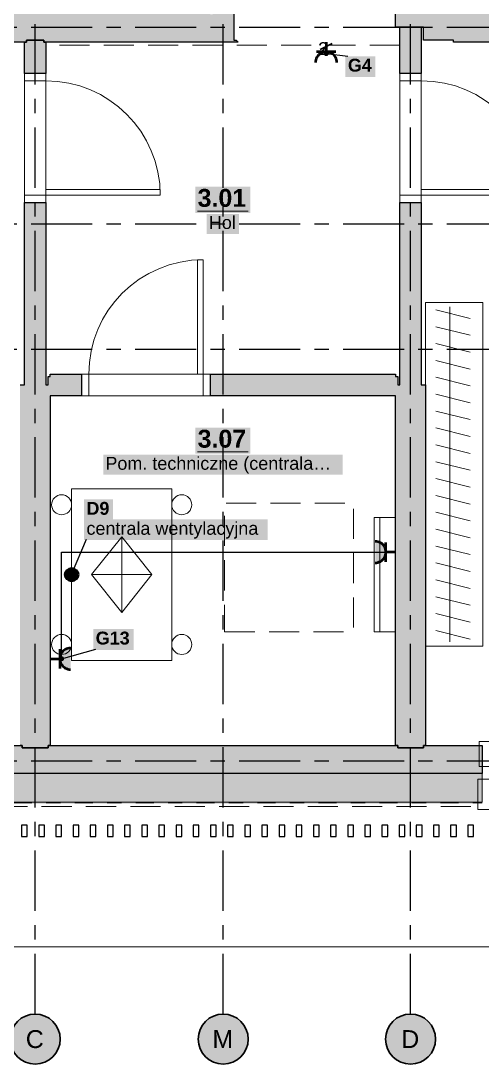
# Model space of a CAD drawing. Header units: metres. Extents: x -3.2 to 13.5, y -2.1 to 9.6.
# Drawn here: x 5.78 to 9, y -2.12 to 5.17 of the extents above; entities that cross this region are included whole.
import ezdxf

# ---------------------------------------------------------------- set-up
doc = ezdxf.new("R2010")
doc.units = ezdxf.units.M
for name, pattern in [('KRESKOWA', [5.25, 4.2, -1.05]), ('PUNKTOWA', [10.5, 8.4, -1.05, 0, -1.05]), ('PUNKTOWA_KROTKA', [6.3, 4.2, -1.05, 0, -1.05])]:
    doc.linetypes.add(name, pattern=pattern)
doc.layers.add('A-MASKA', color=7, linetype='Continuous', lineweight=18)
doc.layers.add('E-OPISY', color=2, linetype='Continuous', lineweight=25)
for name, color, linetype, lineweight, true_color in [('E-GNIAZDA', 1, 'Continuous', 35, 0xc00000), ('E-ROZDZIELNICE', 1, 'Continuous', 35, 0xc00000), ('E-TRASY', 8, 'Continuous', 25, 0x606060), ('I-OSIE', 8, 'PUNKTOWA', 18, 0x7a7a7a), ('I-PODKLAD', 8, 'Continuous', 18, 0x9a9a9a), ('I-PODKLAD-SCIANY', 8, 'Continuous', 25, 0x6e6e6e), ('I-PODKLAD-WYPELN', 254, 'Continuous', 18, 0xe6e6e6), ('I-POMIESZCZENIA', 8, 'Continuous', 25, 0x4a4a4a)]:
    doc.layers.add(name, color=color, linetype=linetype, lineweight=lineweight, true_color=true_color)
doc.styles.add('PL_ARIAL', font='arial.ttf')
doc.styles.add('PL_ARIAL_B', font='arialbd.ttf')

msp = doc.modelspace()

# ---------------------------------------------------------------- hatches: boundary and pattern name
at = {"layer": 'A-MASKA', "true_color": 0xffffff}
for points in [[(8.0441, 4.7769), (8.2536, 4.7769), (8.2536, 4.9217), (8.0441, 4.9217)], [(6.9957, 3.827), (7.3793, 3.827), (7.3793, 4.0095), (6.9957, 4.0095)], [(7.0744, 3.6802), (7.3006, 3.6802), (7.3006, 3.82), (7.0744, 3.82)], [(6.9957, 2.1445), (7.3793, 2.1445), (7.3793, 2.327), (6.9957, 2.327)], [(6.3509, 1.9977), (8.0241, 1.9977), (8.0241, 2.1375), (6.3509, 2.1375)], [(6.216, 1.6806), (6.4183, 1.6806), (6.4183, 1.8254), (6.216, 1.8254)], [(6.216, 1.5411), (7.5017, 1.5411), (7.5017, 1.6859), (6.216, 1.6859)], [(6.2807, 0.7744), (6.5629, 0.7744), (6.5629, 0.9192), (6.2807, 0.9192)]]:
    msp.add_hatch(color=7, dxfattribs=at).paths.add_polyline_path(points)
at = {"layer": 'E-GNIAZDA', "true_color": 0x000000}
for points in [[(8.2525, 1.3825), (8.2623, 1.3831), (8.2719, 1.3851), (8.2812, 1.3882), (8.29, 1.3925), (8.2982, 1.398), (8.3055, 1.4045), (8.312, 1.4118), (8.3175, 1.42), (8.3218, 1.4288), (8.3249, 1.4381), (8.3269, 1.4477), (8.3275, 1.4575), (8.3269, 1.4673), (8.3249, 1.4769), (8.3218, 1.4862), (8.3175, 1.495), (8.312, 1.5032), (8.3055, 1.5105), (8.2982, 1.517), (8.29, 1.5225), (8.2812, 1.5268), (8.2719, 1.5299), (8.2623, 1.5319), (8.2525, 1.5325)], [(6.1225, 0.7875), (6.1127, 0.7869), (6.1031, 0.7849), (6.0938, 0.7818), (6.085, 0.7775), (6.0768, 0.772), (6.0695, 0.7655), (6.063, 0.7582), (6.0575, 0.75), (6.0532, 0.7412), (6.0501, 0.7319), (6.0481, 0.7223), (6.0475, 0.7125), (6.0481, 0.7027), (6.0501, 0.6931), (6.0532, 0.6838), (6.0575, 0.675), (6.063, 0.6668), (6.0695, 0.6595), (6.0768, 0.653), (6.085, 0.6475), (6.0938, 0.6432), (6.1031, 0.6401), (6.1127, 0.6381), (6.1225, 0.6375)]]:
    msp.add_hatch(color=7, dxfattribs=at).paths.add_polyline_path(points)
at = {"layer": 'E-OPISY', "true_color": 0x000000}
for points in [[(7.9275, 4.94), (7.9269, 4.9445), (7.9252, 4.9487), (7.9224, 4.9524), (7.9188, 4.9552), (7.9145, 4.9569), (7.91, 4.9575), (7.9055, 4.9569), (7.9013, 4.9552), (7.8976, 4.9524), (7.8948, 4.9487), (7.8931, 4.9445), (7.8925, 4.94), (7.8931, 4.9355), (7.8948, 4.9312), (7.8976, 4.9276), (7.9013, 4.9248), (7.9055, 4.9231), (7.91, 4.9225), (7.9145, 4.9231), (7.9188, 4.9248), (7.9224, 4.9276), (7.9252, 4.9312), (7.9269, 4.9355)], [(6.1475, 1.3), (6.1469, 1.3045), (6.1452, 1.3088), (6.1424, 1.3124), (6.1387, 1.3152), (6.1345, 1.3169), (6.13, 1.3175), (6.1255, 1.3169), (6.1212, 1.3152), (6.1176, 1.3124), (6.1148, 1.3088), (6.1131, 1.3045), (6.1125, 1.3), (6.1131, 1.2955), (6.1148, 1.2913), (6.1176, 1.2876), (6.1212, 1.2848), (6.1255, 1.2831), (6.13, 1.2825), (6.1345, 1.2831), (6.1387, 1.2848), (6.1424, 1.2876), (6.1452, 1.2913), (6.1469, 1.2955)], [(6.0775, 0.7125), (6.0769, 0.717), (6.0752, 0.7212), (6.0724, 0.7249), (6.0688, 0.7277), (6.0645, 0.7294), (6.06, 0.73), (6.0555, 0.7294), (6.0513, 0.7277), (6.0476, 0.7249), (6.0448, 0.7212), (6.0431, 0.717), (6.0425, 0.7125), (6.0431, 0.708), (6.0448, 0.7037), (6.0476, 0.7001), (6.0513, 0.6973), (6.0555, 0.6956), (6.06, 0.695), (6.0645, 0.6956), (6.0688, 0.6973), (6.0724, 0.7001), (6.0752, 0.7037), (6.0769, 0.708)]]:
    msp.add_hatch(color=7, dxfattribs=at).paths.add_polyline_path(points)
at = {"layer": 'E-ROZDZIELNICE', "true_color": 0x000000}
msp.add_hatch(color=7, dxfattribs=at).paths.add_polyline_path([(6.175, 1.3), (6.1735, 1.3116), (6.169, 1.3225), (6.1618, 1.3318), (6.1525, 1.339), (6.1416, 1.3435), (6.13, 1.345), (6.1184, 1.3435), (6.1075, 1.339), (6.0982, 1.3318), (6.091, 1.3225), (6.0865, 1.3116), (6.085, 1.3), (6.0865, 1.2884), (6.091, 1.2775), (6.0982, 1.2682), (6.1075, 1.261), (6.1184, 1.2565), (6.13, 1.255), (6.1416, 1.2565), (6.1525, 1.261), (6.1618, 1.2682), (6.169, 1.2775), (6.1735, 1.2884)])
at = {"layer": 'I-OSIE', "true_color": 0xffffff}
for points in [[(6.05, -1.945), (6.0485, -1.9222), (6.044, -1.8997), (6.0367, -1.878), (6.0266, -1.8575), (6.0138, -1.8385), (5.9987, -1.8213), (5.9815, -1.8062), (5.9625, -1.7934), (5.942, -1.7833), (5.9203, -1.776), (5.8978, -1.7715), (5.875, -1.77), (5.8522, -1.7715), (5.8297, -1.776), (5.808, -1.7833), (5.7875, -1.7934), (5.7685, -1.8062), (5.7513, -1.8213), (5.7362, -1.8385), (5.7234, -1.8575), (5.7133, -1.878), (5.706, -1.8997), (5.7015, -1.9222), (5.7, -1.945), (5.7015, -1.9678), (5.706, -1.9903), (5.7133, -2.012), (5.7234, -2.0325), (5.7362, -2.0515), (5.7513, -2.0687), (5.7685, -2.0838), (5.7875, -2.0966), (5.808, -2.1067), (5.8297, -2.114), (5.8522, -2.1185), (5.875, -2.12), (5.8978, -2.1185), (5.9203, -2.114), (5.942, -2.1067), (5.9625, -2.0966), (5.9815, -2.0838), (5.9987, -2.0687), (6.0138, -2.0515), (6.0266, -2.0325), (6.0367, -2.012), (6.044, -1.9903), (6.0485, -1.9678)], [(7.365, -1.945), (7.3635, -1.9222), (7.359, -1.8997), (7.3517, -1.878), (7.3416, -1.8575), (7.3288, -1.8385), (7.3137, -1.8213), (7.2965, -1.8062), (7.2775, -1.7934), (7.257, -1.7833), (7.2353, -1.776), (7.2128, -1.7715), (7.19, -1.77), (7.1672, -1.7715), (7.1447, -1.776), (7.123, -1.7833), (7.1025, -1.7934), (7.0835, -1.8062), (7.0663, -1.8213), (7.0512, -1.8385), (7.0384, -1.8575), (7.0283, -1.878), (7.021, -1.8997), (7.0165, -1.9222), (7.015, -1.945), (7.0165, -1.9678), (7.021, -1.9903), (7.0283, -2.012), (7.0384, -2.0325), (7.0512, -2.0515), (7.0663, -2.0687), (7.0835, -2.0838), (7.1025, -2.0966), (7.123, -2.1067), (7.1447, -2.114), (7.1672, -2.1185), (7.19, -2.12), (7.2128, -2.1185), (7.2353, -2.114), (7.257, -2.1067), (7.2775, -2.0966), (7.2965, -2.0838), (7.3137, -2.0687), (7.3288, -2.0515), (7.3416, -2.0325), (7.3517, -2.012), (7.359, -1.9903), (7.3635, -1.9678)], [(8.675, -1.945), (8.6735, -1.9222), (8.669, -1.8997), (8.6617, -1.878), (8.6516, -1.8575), (8.6388, -1.8385), (8.6237, -1.8213), (8.6065, -1.8062), (8.5875, -1.7934), (8.567, -1.7833), (8.5453, -1.776), (8.5228, -1.7715), (8.5, -1.77), (8.4772, -1.7715), (8.4547, -1.776), (8.433, -1.7833), (8.4125, -1.7934), (8.3935, -1.8062), (8.3763, -1.8213), (8.3612, -1.8385), (8.3484, -1.8575), (8.3383, -1.878), (8.331, -1.8997), (8.3265, -1.9222), (8.325, -1.945), (8.3265, -1.9678), (8.331, -1.9903), (8.3383, -2.012), (8.3484, -2.0325), (8.3612, -2.0515), (8.3763, -2.0687), (8.3935, -2.0838), (8.4125, -2.0966), (8.433, -2.1067), (8.4547, -2.114), (8.4772, -2.1185), (8.5, -2.12), (8.5228, -2.1185), (8.5453, -2.114), (8.567, -2.1067), (8.5875, -2.0966), (8.6065, -2.0838), (8.6237, -2.0687), (8.6388, -2.0515), (8.6516, -2.0325), (8.6617, -2.012), (8.669, -1.9903), (8.6735, -1.9678)]]:
    msp.add_hatch(color=7, dxfattribs=at).paths.add_polyline_path(points)
at = {"layer": 'I-PODKLAD-WYPELN', "true_color": 0xe4e4e4}
h = msp.add_hatch(color=7, dxfattribs=at)
h.paths.add_polyline_path([(5.1, 5.02), (5.1, 5.035), (5.1, 5.035), (5.1, 5.035), (5.1, 5.035), (5.1, 5.23), (5.1, 5.23), (5.1, 5.23), (5.1, 5.23), (5.1, 5.23), (5.27, 5.23), (5.27, 6.45), (5.77, 6.45), (5.77, 8.645), (5.77, 8.645), (5.77, 8.645), (5.77, 8.645), (5.77, 8.645), (5.2, 8.645), (5.2, 8.84), (5.2, 9.05), (6.4, 9.05), (6.4, 8.84), (6.4, 8.645), (5.98, 8.645), (5.98, 8.645), (5.98, 8.645), (5.98, 5.23), (5.98, 5.23), (5.98, 5.23), (7.085, 5.23), (7.085, 5.23), (7.085, 5.23), (7.085, 5.23), (7.085, 5.23), (7.1, 5.215), (7.1, 5.215), (7.1, 5.215), (7.1, 5.215), (7.1, 5.215), (7.1, 5.215), (7.1, 5.215), (7.1, 5.215), (7.1, 5.215), (7.1, 5.215), (7.1, 5.215), (7.1, 5.215), (7.115, 5.215), (7.115, 7.47), (7.265, 7.47), (7.265, 5.215), (7.265, 5.215), (7.265, 5.215), (7.265, 5.215), (7.265, 5.215), (7.265, 5.215), (7.265, 5.035), (7.265, 5.035), (7.265, 5.035), (7.265, 5.035), (7.265, 5.035), (7.265, 5.035), (7.265, 5.035), (7.265, 5.035), (7.265, 5.035), (7.265, 5.035), (7.265, 5.035), (7.265, 5.035), (7.265, 5.035), (7.265, 5.035), (7.265, 5.035), (7.265, 5.035), (7.265, 5.035), (7.28, 5.035), (7.28, 5.035), (7.28, 5.035), (7.295, 5.02), (7.295, 5.02), (7.295, 5.02), (5.95, 5.02), (5.95, 5.02), (5.95, 5.02), (5.95, 4.8), (5.95, 4.8), (5.95, 4.8), (5.935, 4.8), (5.935, 4.8), (5.935, 4.8), (5.935, 4.8), (5.8, 4.8), (5.8, 4.8), (5.8, 4.8), (5.8, 4.8), (5.8, 4.8), (5.8, 5.02), (5.8, 5.02), (5.8, 5.02), (5.8, 5.02), (5.8, 5.02), (5.1, 5.02), (5.1, 5.02)])
h.paths.add_polyline_path([(5.77, 5.23), (5.77, 5.23), (5.77, 6.35), (5.37, 6.35), (5.37, 5.23), (5.77, 5.23), (5.77, 5.23), (5.77, 5.23)], flags=0)
h = msp.add_hatch(color=7, dxfattribs=at)
h.paths.add_polyline_path([(8.8, 5.02), (8.8, 5.02), (8.8, 5.035), (8.8, 5.035), (8.8, 5.035), (8.8, 5.035), (8.8, 5.035), (8.8, 5.035), (8.8, 5.035), (8.8, 5.035), (8.8, 5.035), (8.8, 5.035), (8.8, 5.035), (8.8, 5.035), (8.8, 5.035), (8.8, 5.035), (8.8, 5.035), (8.8, 5.035), (8.8, 5.035), (8.59, 5.035), (8.59, 5.035), (8.59, 5.035), (8.59, 5.125), (8.59, 5.125), (8.59, 5.125), (8.575, 5.125), (8.575, 4.8), (8.56, 4.8), (8.425, 4.8), (8.425, 5.125), (8.395, 5.125), (8.395, 5.125), (8.395, 5.125), (8.395, 8.645), (8.395, 8.645), (8.395, 8.645), (8.395, 8.645), (8.1, 8.645), (8.1, 8.84), (8.1, 9.05), (8.8, 9.05), (8.8, 5.425), (8.8, 5.425), (8.8, 5.425), (12.3, 5.425), (12.3, 5.425), (12.3, 5.425), (12.3, 5.425), (12.3, 3.1), (12.29, 3.1), (12.09, 3.1), (12.09, 3.1), (12.09, 3.1), (12.09, 3.1), (11.895, 3.1), (11.895, 3.1), (11.895, 3.1), (11.895, 5.02), (11.895, 5.02), (11.895, 5.02), (11.895, 5.02), (11.895, 5.02), (11.895, 5.02), (8.8, 5.02)])
h.paths.add_polyline_path([(11.91, 5.215), (11.91, 5.215), (11.91, 5.215), (11.91, 5.215), (11.91, 5.215)], flags=0)
h.paths.add_polyline_path([(12.09, 5.215), (12.09, 5.215), (12.09, 5.215), (12.09, 5.215), (12.09, 5.215), (12.09, 5.215)], flags=0)
h.paths.add_polyline_path([(8.59, 5.215), (8.59, 5.215), (8.59, 5.215), (8.59, 5.215)], flags=0)
h.paths.add_polyline_path([(8.8, 5.215), (8.8, 5.215), (8.8, 5.215), (8.8, 5.215)], flags=0)
h.paths.add_polyline_path([(8.41, 8.66), (8.41, 8.66), (8.41, 8.66), (8.41, 8.66)], flags=0)
h.paths.add_polyline_path([(8.59, 8.66), (8.59, 8.66), (8.59, 8.66), (8.59, 8.66)], flags=0)
h = msp.add_hatch(color=7, dxfattribs=at)
h.paths.add_polyline_path([(5.3, 0.105), (5.77, 0.105), (5.77, 0.105), (5.77, 0.105), (5.77, 0.105), (5.77, 0.105), (5.77, 2.625), (5.77, 2.625), (5.77, 2.625), (5.77, 2.625), (5.77, 2.625), (5.8, 2.625), (5.8, 2.625), (5.8, 2.625), (5.8, 2.625), (5.8, 2.625), (5.8, 3.9), (5.8, 3.9), (5.8, 3.9), (5.8, 3.9), (5.8, 3.9), (5.935, 3.9), (5.935, 3.9), (5.935, 3.9), (5.95, 3.9), (5.95, 3.9), (5.95, 3.9), (5.95, 2.625), (5.95, 2.625), (5.95, 2.625), (5.965, 2.625), (5.965, 2.625), (5.965, 2.625), (5.965, 2.625), (5.965, 2.625), (5.965, 2.685), (5.98, 2.685), (5.98, 2.685), (5.98, 2.685), (5.98, 2.685), (5.98, 2.685), (5.98, 2.685), (5.98, 2.685), (5.98, 2.685), (5.98, 2.7), (6.2, 2.7), (6.2, 2.565), (6.2, 2.55), (5.98, 2.55), (5.98, 0.105), (5.98, 0.105), (5.98, 0.105), (8.395, 0.105), (8.395, 2.55), (7.1, 2.55), (7.1, 2.565), (7.1, 2.7), (8.395, 2.7), (8.395, 2.685), (8.395, 2.685), (8.395, 2.685), (8.395, 2.685), (8.395, 2.685), (8.395, 2.685), (8.395, 2.685), (8.395, 2.685), (8.41, 2.685), (8.41, 2.625), (8.425, 2.625), (8.425, 3.9), (8.56, 3.9), (8.575, 3.9), (8.575, 2.625), (8.59, 2.625), (8.605, 2.625), (8.605, 0.105), (9, 0.105), (9, 0.105), (9, 0.105), (9, -0.09), (9, -0.09), (9, -0.09), (9, -0.09), (9, -0.29), (9, -0.3), (5.3, -0.3), (5.3, -0.29), (5.3, -0.09), (5.3, -0.09), (5.3, -0.09), (5.3, -0.09), (5.3, 0.105), (5.3, 0.105)])
h.paths.add_polyline_path([(5.935, 2.625), (5.935, 2.625), (5.935, 2.625)], flags=0)

# ---------------------------------------------------------------- linework, layer by layer
at = {"layer": 'E-GNIAZDA', "lineweight": 35, "ltscale": 0.05}
msp.add_lwpolyline([(7.952, 5.0106), (7.868, 4.9686)], dxfattribs=at)
at = {"layer": 'E-GNIAZDA', "lineweight": 50, "ltscale": 0.05}
for points in [[(7.91, 5.02), (7.91, 4.9525)], [(7.985, 4.8775), (7.9844, 4.8873), (7.9824, 4.8969), (7.9793, 4.9062), (7.975, 4.915), (7.9695, 4.9232), (7.963, 4.9305), (7.9557, 4.937), (7.9475, 4.9425), (7.9387, 4.9468), (7.9294, 4.9499), (7.9198, 4.9519), (7.91, 4.9525), (7.9002, 4.9519), (7.8906, 4.9499), (7.8813, 4.9468), (7.8725, 4.9425), (7.8643, 4.937), (7.857, 4.9305), (7.8505, 4.9232), (7.845, 4.915), (7.8407, 4.9062), (7.8376, 4.8969), (7.8356, 4.8873), (7.835, 4.8775)], [(7.9775, 4.9525), (7.8425, 4.9525)], [(8.2525, 1.3825), (8.2623, 1.3831), (8.2719, 1.3851), (8.2812, 1.3882), (8.29, 1.3925), (8.2982, 1.398), (8.3055, 1.4045), (8.312, 1.4118), (8.3175, 1.42), (8.3218, 1.4288), (8.3249, 1.4381), (8.3269, 1.4477), (8.3275, 1.4575), (8.3269, 1.4673), (8.3249, 1.4769), (8.3218, 1.4862), (8.3175, 1.495), (8.312, 1.5032), (8.3055, 1.5105), (8.2982, 1.517), (8.29, 1.5225), (8.2812, 1.5268), (8.2719, 1.5299), (8.2623, 1.5319), (8.2525, 1.5325)], [(8.3275, 1.39), (8.3275, 1.525)], [(8.395, 1.4575), (8.3275, 1.4575)], [(6.1225, 0.7875), (6.1127, 0.7869), (6.1031, 0.7849), (6.0938, 0.7818), (6.085, 0.7775), (6.0768, 0.772), (6.0695, 0.7655), (6.063, 0.7582), (6.0575, 0.75), (6.0532, 0.7412), (6.0501, 0.7319), (6.0481, 0.7223), (6.0475, 0.7125), (6.0481, 0.7027), (6.0501, 0.6931), (6.0532, 0.6838), (6.0575, 0.675), (6.063, 0.6668), (6.0695, 0.6595), (6.0768, 0.653), (6.085, 0.6475), (6.0938, 0.6432), (6.1031, 0.6401), (6.1127, 0.6381), (6.1225, 0.6375)], [(6.0475, 0.78), (6.0475, 0.645)], [(5.98, 0.7125), (6.0475, 0.7125)]]:
    msp.add_lwpolyline(points, dxfattribs=at)
at = {"layer": 'E-OPISY', "lineweight": 25, "ltscale": 0.05}
for points in [[(7.91, 4.94), (8.0616, 4.9222)], [(6.13, 1.3), (6.2335, 1.5469)], [(6.06, 0.7125), (6.2982, 0.7802)]]:
    msp.add_lwpolyline(points, dxfattribs=at)
at = {"layer": 'E-ROZDZIELNICE', "lineweight": 50, "ltscale": 0.05}
msp.add_circle((6.13, 1.3), 0.045, dxfattribs=at)
at = {"layer": 'E-TRASY', "linetype": 'Continuous', "lineweight": 25, "ltscale": 0.05, "flags": 128}
msp.add_lwpolyline([(6.06, 0.7125), (6.06, 1.4575), (8.315, 1.4575)], dxfattribs=at)
at = {"layer": 'I-OSIE', "linetype": 'PUNKTOWA', "lineweight": 25, "ltscale": 0.050183, "flags": 128}
for points in [[(5.875, -1.77), (5.875, 9.19)], [(7.19, -1.77), (7.19, 9.19)], [(8.5, -1.77), (8.5, 9.19)]]:
    msp.add_lwpolyline(points, dxfattribs=at)
at = {"layer": 'I-OSIE', "linetype": 'PUNKTOWA', "lineweight": 25, "ltscale": 0.050773, "flags": 128}
for points in [[(-2.87, 5.125), (13.55, 5.125)], [(-2.87, 3.75), (13.55, 3.75)], [(-2.87, 2.875), (13.55, 2.875)], [(-2.87, 0), (13.55, 0)]]:
    msp.add_lwpolyline(points, dxfattribs=at)
at = {"layer": 'I-OSIE', "linetype": 'Continuous', "lineweight": 35, "ltscale": 0.05}
for centre in [(5.875, -1.945), (7.19, -1.945), (8.5, -1.945)]:
    msp.add_circle(centre, 0.175, dxfattribs=at)
at = {"layer": 'I-PODKLAD', "lineweight": 13, "ltscale": 0.05}
for points in [[(12.3255, 5.425), (12.6, 5.425), (12.6, -1.3), (-2.4, -1.3), (-2.4, 5.425), (-1.3005, 5.425)], [(5.8, 4.7995), (5.8, 3.9005)], [(5.95, 3.9005), (5.95, 4.7995)], [(8.425, 4.7995), (8.425, 3.9005)], [(8.575, 3.9005), (8.575, 4.7995)], [(7.0995, 2.7), (6.2005, 2.7)], [(6.2005, 2.55), (7.0995, 2.55)], [(6.48, 1.564), (6.48, 1.036)], [(6.27, 1.3), (6.69, 1.3)]]:
    msp.add_lwpolyline(points, dxfattribs=at)
at = {"layer": 'I-PODKLAD', "linetype": 'KRESKOWA', "lineweight": 13, "ltscale": 0.05, "flags": 128}
for points in [[(12.32, 3.1005), (12.32, 5.425), (12.6, 5.425), (12.6, -1.3), (-2.4, -1.3), (-2.4, 5.425), (-1.32, 5.425), (-1.32, 3.7005)], [(8.4245, 5), (5.9505, 5)], [(7.2, 0.9), (8.1, 0.9), (8.1, 1.8), (7.2, 1.8), (7.2, 0.9)], [(5.3005, -0.32), (8.9995, -0.32)]]:
    msp.add_lwpolyline(points, dxfattribs=at)
at = {"layer": 'I-PODKLAD', "lineweight": 18, "ltscale": 0.05}
for points in [[(5.95, 4.8), (5.95, 4.75), (5.8, 4.75), (5.8, 4.8)], [(8.575, 4.8), (8.575, 4.75), (8.425, 4.75), (8.425, 4.8)], [(5.95, 3.9), (5.95, 3.95), (5.8, 3.95), (5.8, 3.9)], [(5.95, 3.95), (6.75, 3.95), (6.75, 3.99), (5.95, 3.99)], [(8.575, 3.9), (8.575, 3.95), (8.425, 3.95), (8.425, 3.9)], [(8.575, 3.95), (9.375, 3.95), (9.375, 3.99), (8.575, 3.99)], [(7.05, 2.7), (7.05, 3.5), (7.01, 3.5), (7.01, 2.7)], [(6.2, 2.7), (6.25, 2.7), (6.25, 2.55), (6.2, 2.55)], [(7.1, 2.7), (7.05, 2.7), (7.05, 2.55), (7.1, 2.55)], [(8.395, 0.9), (8.395, 1.7), (8.245, 1.7), (8.245, 0.9)], [(8.98, -0.04), (11.42, -0.04), (11.42, 0.135), (8.98, 0.135)], [(9, -0.04), (11.4, -0.04), (11.4, -0.13), (9, -0.13)], [(8.97, -0.13), (11.43, -0.13), (11.43, -0.34), (8.97, -0.34)]]:
    msp.add_lwpolyline(points, close=True, dxfattribs=at)
at = {"layer": 'I-PODKLAD', "lineweight": 13, "ltscale": 0.05, "true_color": 0xb8b8b8}
msp.add_lwpolyline([(8.605, 3.2), (8.605, 0.8), (9.005, 0.8), (9.005, 3.2)], close=True, dxfattribs=at)
for points in [[(8.677, 3.15), (8.917, 3.09)], [(8.775, 3.17), (8.775, 0.83)], [(8.677, 3.0321), (8.917, 2.9721)], [(8.677, 2.9142), (8.917, 2.8542)], [(8.677, 2.7963), (8.917, 2.7363)], [(8.677, 2.6784), (8.917, 2.6184)], [(8.677, 2.5605), (8.917, 2.5005)], [(8.677, 2.4426), (8.917, 2.3826)], [(8.677, 2.3247), (8.917, 2.2647)], [(8.677, 2.2068), (8.917, 2.1468)], [(8.677, 2.0889), (8.917, 2.0289)], [(8.677, 1.9711), (8.917, 1.9111)], [(8.677, 1.8532), (8.917, 1.7932)], [(8.677, 1.7353), (8.917, 1.6753)], [(8.677, 1.6174), (8.917, 1.5574)], [(8.677, 1.4995), (8.917, 1.4395)], [(8.677, 1.3816), (8.917, 1.3216)], [(8.677, 1.2637), (8.917, 1.2037)], [(8.677, 1.1458), (8.917, 1.0858)], [(8.677, 1.0279), (8.917, 0.9679)], [(8.677, 0.91), (8.917, 0.85)]]:
    msp.add_lwpolyline(points, dxfattribs=at)
at = {"layer": 'I-PODKLAD', "lineweight": 13, "ltscale": 0.05}
for points in [[(6.13, 1.9), (6.13, 0.7), (6.83, 0.7), (6.83, 1.9)], [(6.27, 1.3), (6.48, 1.036), (6.69, 1.3), (6.48, 1.564)]]:
    msp.add_lwpolyline(points, close=True, dxfattribs=at)
at = {"layer": 'I-PODKLAD', "lineweight": 18, "ltscale": 0.05}
msp.add_lwpolyline([(8.285, 0.9), (8.285, 1.7)], dxfattribs=at)
at = {"layer": 'I-PODKLAD', "lineweight": 13, "ltscale": 0.05}
for centre in [(6.06, 1.788), (6.9, 1.788), (6.06, 0.812), (6.9, 0.812)]:
    msp.add_circle(centre, 0.07, dxfattribs=at)
for centre, start, end in [((5.95, 3.95), 0, 90), ((8.575, 3.95), 0, 90), ((7.05, 2.7), -270, -180)]:
    msp.add_arc(centre, 0.8, start, end, dxfattribs=at)
at = {"layer": 'I-PODKLAD-SCIANY', "lineweight": 25, "ltscale": 0.05}
for points in [[(11.895, 5.02), (8.8, 5.02), (8.8, 5.02), (8.8, 5.02), (8.8, 5.02), (8.8, 5.035), (8.8, 5.035), (8.8, 5.035), (8.8, 5.035), (8.8, 5.035), (8.8, 5.035), (8.8, 5.035), (8.8, 5.035), (8.8, 5.035), (8.8, 5.035), (8.8, 5.035), (8.8, 5.035), (8.8, 5.035), (8.8, 5.035), (8.8, 5.035), (8.8, 5.035), (8.8, 5.035), (8.59, 5.035), (8.59, 5.035), (8.59, 5.035), (8.59, 5.035), (8.59, 5.125), (8.59, 5.125), (8.59, 5.125), (8.59, 5.125), (8.59, 5.125), (8.59, 5.125), (8.59, 5.125), (8.59, 5.125), (8.59, 5.125), (8.59, 5.125), (8.59, 5.125), (8.59, 5.125), (8.59, 5.125), (8.59, 5.125), (8.59, 5.125), (8.59, 5.125), (8.59, 5.125), (8.395, 5.125), (8.395, 5.125), (8.395, 5.125), (8.395, 5.125), (8.395, 8.645)], [(7.265, 5.215), (7.265, 5.035), (7.265, 5.035), (7.265, 5.035), (7.265, 5.035), (7.265, 5.035), (7.265, 5.035), (7.265, 5.035), (7.265, 5.035), (7.265, 5.035), (7.265, 5.035), (7.265, 5.035), (7.265, 5.035), (7.265, 5.035), (7.265, 5.035), (7.265, 5.035), (7.265, 5.035), (7.265, 5.035), (7.28, 5.035), (7.28, 5.035), (7.28, 5.035), (7.295, 5.02), (7.295, 5.02), (7.295, 5.02), (7.295, 5.02), (5.935, 5.02), (5.935, 5.02), (5.935, 5.02), (5.935, 5.035), (5.935, 5.035), (5.935, 5.035), (5.935, 5.035), (5.935, 5.035), (5.935, 5.035), (5.935, 5.035), (5.935, 5.035), (5.935, 5.035), (5.935, 5.035), (5.935, 5.035), (5.935, 5.035), (5.935, 5.035), (5.935, 5.035), (5.935, 5.035), (5.935, 5.035), (5.935, 5.035), (5.815, 5.035), (5.815, 5.035), (5.815, 5.035), (5.815, 5.035), (5.815, 5.035), (5.815, 5.035), (5.815, 5.035), (5.815, 5.035), (5.815, 5.035), (5.815, 5.035), (5.815, 5.035), (5.815, 5.035), (5.815, 5.035), (5.815, 5.035), (5.815, 5.035), (5.815, 5.035), (5.815, 5.035), (5.815, 5.02), (5.815, 5.02), (5.815, 5.02), (5.1, 5.02)], [(5.77, 2.625), (5.8, 2.625), (5.8, 2.625), (5.8, 2.625), (5.8, 2.625), (5.8, 2.625), (5.8, 2.625), (5.8, 2.625), (5.8, 2.625), (5.8, 2.625), (5.8, 2.625), (5.8, 2.625), (5.8, 2.625), (5.8, 2.625), (5.8, 2.625), (5.8, 2.625), (5.8, 2.625), (5.8, 2.625), (5.8, 3.9), (5.8, 3.9), (5.8, 3.9), (5.8, 3.9), (5.8, 3.9), (5.95, 3.9), (5.95, 3.9), (5.95, 3.9), (5.95, 2.625), (5.95, 2.625), (5.95, 2.625), (5.95, 2.625), (5.95, 2.625), (5.95, 2.625), (5.95, 2.625), (5.95, 2.625), (5.95, 2.625), (5.95, 2.625), (5.95, 2.625), (5.95, 2.625), (5.95, 2.625), (5.95, 2.625), (5.95, 2.625), (5.95, 2.625), (5.95, 2.625), (5.965, 2.625), (5.965, 2.625), (5.965, 2.625), (5.965, 2.625), (5.965, 2.625), (5.965, 2.625), (5.965, 2.625), (5.965, 2.625), (5.965, 2.625), (5.965, 2.625), (5.965, 2.625), (5.965, 2.625), (5.965, 2.625), (5.965, 2.625), (5.965, 2.625), (5.965, 2.625), (5.965, 2.625), (5.965, 2.685), (5.965, 2.685), (5.965, 2.685), (5.98, 2.685), (5.98, 2.685), (5.98, 2.685), (5.98, 2.685), (5.98, 2.685), (5.98, 2.685), (5.98, 2.685), (5.98, 2.685), (5.98, 2.685), (5.98, 2.685), (5.98, 2.685), (5.98, 2.685), (5.98, 2.685), (5.98, 2.685), (5.98, 2.685), (5.98, 2.685), (5.98, 2.685), (5.98, 2.7), (5.98, 2.7), (5.98, 2.7), (6.2, 2.7), (6.2, 2.7), (6.2, 2.7), (6.2, 2.55), (6.2, 2.55), (6.2, 2.55), (5.98, 2.55), (5.98, 2.55), (5.98, 2.55), (5.98, 2.55), (5.98, 2.55), (5.98, 2.55), (5.98, 2.55), (5.98, 2.55), (5.98, 2.55), (5.98, 2.55), (5.98, 2.55), (5.98, 2.55), (5.98, 2.55), (5.98, 2.55), (5.98, 2.55), (5.98, 2.55), (5.98, 2.55), (5.98, 0.105), (5.98, 0.105), (5.98, 0.105), (5.965, 0.105), (5.965, 0.105), (5.965, 0.105), (5.965, 0.105), (5.965, 0.105), (5.965, 0.105), (5.965, 0.105), (5.965, 0.105), (5.965, 0.105), (5.965, 0.105), (5.965, 0.105), (5.965, 0.105), (5.965, 0.105), (5.965, 0.105), (5.965, 0.105), (5.965, 0.105), (5.965, 0.105), (5.965, 0.09), (5.965, 0.09), (5.965, 0.09), (5.965, 0.09), (5.965, 0.09), (5.785, 0.09), (5.785, 0.09), (5.785, 0.09), (5.785, 0.09), (5.785, 0.09), (5.785, 0.105), (5.785, 0.105), (5.785, 0.105), (5.785, 0.105), (5.785, 0.105), (5.785, 0.105), (5.785, 0.105), (5.785, 0.105), (5.785, 0.105), (5.785, 0.105), (5.785, 0.105), (5.785, 0.105), (5.785, 0.105), (5.785, 0.105), (5.785, 0.105), (5.785, 0.105), (5.785, 0.105), (5.77, 0.105)], [(5.3, 0.105), (5.785, 0.105), (5.785, 0.105), (5.785, 0.105), (5.785, 0.09), (5.785, 0.09), (5.785, 0.09), (5.785, 0.09), (5.785, 0.09), (5.785, 0.09), (5.785, 0.09), (5.785, 0.09), (5.785, 0.09), (5.785, 0.09), (5.785, 0.09), (5.785, 0.09), (5.785, 0.09), (5.785, 0.09), (5.785, 0.09), (5.785, 0.09), (5.785, 0.09), (5.965, 0.09), (5.965, 0.09), (5.965, 0.09), (5.965, 0.09), (5.965, 0.09), (5.965, 0.09), (5.965, 0.09), (5.965, 0.09), (5.965, 0.09), (5.965, 0.09), (5.965, 0.09), (5.965, 0.09), (5.965, 0.09), (5.965, 0.09), (5.965, 0.09), (5.965, 0.09), (5.965, 0.09), (5.965, 0.105), (5.965, 0.105), (5.965, 0.105), (8.41, 0.105), (8.41, 0.105), (8.41, 0.105), (8.41, 0.105), (8.41, 0.09), (8.41, 0.09), (8.41, 0.09), (8.41, 0.09), (8.41, 0.09), (8.41, 0.09), (8.41, 0.09), (8.41, 0.09), (8.41, 0.09), (8.41, 0.09), (8.41, 0.09), (8.41, 0.09), (8.41, 0.09), (8.41, 0.09), (8.41, 0.09), (8.41, 0.09), (8.41, 0.09), (8.59, 0.09), (8.59, 0.09), (8.59, 0.09), (8.59, 0.09), (8.59, 0.09), (8.59, 0.09), (8.59, 0.09), (8.59, 0.09), (8.59, 0.09), (8.59, 0.09), (8.59, 0.09), (8.59, 0.09), (8.59, 0.09), (8.59, 0.09), (8.59, 0.09), (8.59, 0.09), (8.59, 0.09), (8.59, 0.105), (8.59, 0.105), (8.59, 0.105), (8.59, 0.105), (9, 0.105), (9, 0.105), (9, 0.105), (9, 0.105), (9, -0.09), (9, -0.09), (9, -0.09), (9, -0.09), (5.3, -0.09)]]:
    msp.add_lwpolyline(points, dxfattribs=at)
for points in [[(8.425, 4.8), (8.425, 4.8), (8.425, 5.125), (8.425, 5.125), (8.425, 5.125), (8.575, 5.125), (8.575, 5.125), (8.575, 5.125), (8.575, 4.8), (8.575, 4.8), (8.575, 4.8), (8.425, 4.8)], [(5.8, 5.02), (5.8, 5.02), (5.8, 5.02), (5.8, 5.02), (5.8, 5.02), (5.815, 5.02), (5.815, 5.02), (5.815, 5.02), (5.815, 5.02), (5.815, 5.02), (5.815, 5.02), (5.815, 5.02), (5.815, 5.02), (5.815, 5.02), (5.815, 5.02), (5.815, 5.02), (5.815, 5.02), (5.815, 5.02), (5.815, 5.02), (5.815, 5.02), (5.815, 5.02), (5.815, 5.02), (5.815, 5.035), (5.815, 5.035), (5.815, 5.035), (5.815, 5.035), (5.815, 5.035), (5.935, 5.035), (5.935, 5.035), (5.935, 5.035), (5.935, 5.035), (5.935, 5.035), (5.935, 5.02), (5.935, 5.02), (5.935, 5.02), (5.935, 5.02), (5.935, 5.02), (5.935, 5.02), (5.935, 5.02), (5.935, 5.02), (5.935, 5.02), (5.935, 5.02), (5.935, 5.02), (5.935, 5.02), (5.935, 5.02), (5.935, 5.02), (5.935, 5.02), (5.935, 5.02), (5.935, 5.02), (5.95, 5.02), (5.95, 5.02), (5.95, 5.02), (5.95, 4.8), (5.95, 4.8), (5.95, 4.8), (5.8, 4.8), (5.8, 4.8), (5.8, 4.8), (5.8, 4.8), (5.8, 4.8)], [(7.1, 2.55), (7.1, 2.55), (7.1, 2.7), (7.1, 2.7), (7.1, 2.7), (8.395, 2.7), (8.395, 2.7), (8.395, 2.7), (8.395, 2.685), (8.395, 2.685), (8.395, 2.685), (8.395, 2.685), (8.395, 2.685), (8.395, 2.685), (8.395, 2.685), (8.395, 2.685), (8.395, 2.685), (8.395, 2.685), (8.395, 2.685), (8.395, 2.685), (8.395, 2.685), (8.395, 2.685), (8.395, 2.685), (8.395, 2.685), (8.395, 2.685), (8.41, 2.685), (8.41, 2.685), (8.41, 2.685), (8.41, 2.625), (8.41, 2.625), (8.41, 2.625), (8.41, 2.625), (8.41, 2.625), (8.41, 2.625), (8.41, 2.625), (8.41, 2.625), (8.41, 2.625), (8.41, 2.625), (8.41, 2.625), (8.41, 2.625), (8.41, 2.625), (8.41, 2.625), (8.41, 2.625), (8.41, 2.625), (8.41, 2.625), (8.425, 2.625), (8.425, 2.625), (8.425, 2.625), (8.425, 2.625), (8.425, 2.625), (8.425, 2.625), (8.425, 2.625), (8.425, 2.625), (8.425, 2.625), (8.425, 2.625), (8.425, 2.625), (8.425, 2.625), (8.425, 2.625), (8.425, 2.625), (8.425, 2.625), (8.425, 2.625), (8.425, 2.625), (8.425, 3.9), (8.425, 3.9), (8.425, 3.9), (8.575, 3.9), (8.575, 3.9), (8.575, 3.9), (8.575, 2.625), (8.575, 2.625), (8.575, 2.625), (8.575, 2.625), (8.575, 2.625), (8.575, 2.625), (8.575, 2.625), (8.575, 2.625), (8.575, 2.625), (8.575, 2.625), (8.575, 2.625), (8.575, 2.625), (8.575, 2.625), (8.575, 2.625), (8.575, 2.625), (8.575, 2.625), (8.575, 2.625), (8.605, 2.625), (8.605, 2.625), (8.605, 2.625), (8.605, 0.105), (8.605, 0.105), (8.605, 0.105), (8.59, 0.105), (8.59, 0.105), (8.59, 0.105), (8.59, 0.105), (8.59, 0.105), (8.59, 0.105), (8.59, 0.105), (8.59, 0.105), (8.59, 0.105), (8.59, 0.105), (8.59, 0.105), (8.59, 0.105), (8.59, 0.105), (8.59, 0.105), (8.59, 0.105), (8.59, 0.105), (8.59, 0.105), (8.59, 0.09), (8.59, 0.09), (8.59, 0.09), (8.41, 0.09), (8.41, 0.09), (8.41, 0.09), (8.41, 0.105), (8.41, 0.105), (8.41, 0.105), (8.41, 0.105), (8.41, 0.105), (8.41, 0.105), (8.41, 0.105), (8.41, 0.105), (8.41, 0.105), (8.41, 0.105), (8.41, 0.105), (8.41, 0.105), (8.41, 0.105), (8.41, 0.105), (8.41, 0.105), (8.41, 0.105), (8.41, 0.105), (8.395, 0.105), (8.395, 0.105), (8.395, 0.105), (8.395, 2.55), (8.395, 2.55), (8.395, 2.55), (8.395, 2.55), (8.395, 2.55), (8.395, 2.55), (8.395, 2.55), (8.395, 2.55), (8.395, 2.55), (8.395, 2.55), (8.395, 2.55), (8.395, 2.55), (8.395, 2.55), (8.395, 2.55), (8.395, 2.55), (8.395, 2.55), (8.395, 2.55), (7.1, 2.55)], [(5.78, -0.45), (5.78, -0.53), (5.82, -0.53), (5.82, -0.45)], [(5.9, -0.45), (5.9, -0.53), (5.94, -0.53), (5.94, -0.45)], [(6.02, -0.45), (6.02, -0.53), (6.06, -0.53), (6.06, -0.45)], [(6.14, -0.45), (6.14, -0.53), (6.18, -0.53), (6.18, -0.45)], [(6.26, -0.45), (6.26, -0.53), (6.3, -0.53), (6.3, -0.45)], [(6.38, -0.45), (6.38, -0.53), (6.42, -0.53), (6.42, -0.45)], [(6.5, -0.45), (6.5, -0.53), (6.54, -0.53), (6.54, -0.45)], [(6.62, -0.45), (6.62, -0.53), (6.66, -0.53), (6.66, -0.45)], [(6.74, -0.45), (6.74, -0.53), (6.78, -0.53), (6.78, -0.45)], [(6.86, -0.45), (6.86, -0.53), (6.9, -0.53), (6.9, -0.45)], [(6.98, -0.45), (6.98, -0.53), (7.02, -0.53), (7.02, -0.45)], [(7.1, -0.45), (7.1, -0.53), (7.14, -0.53), (7.14, -0.45)], [(7.22, -0.45), (7.22, -0.53), (7.26, -0.53), (7.26, -0.45)], [(7.34, -0.45), (7.34, -0.53), (7.38, -0.53), (7.38, -0.45)], [(7.46, -0.45), (7.46, -0.53), (7.5, -0.53), (7.5, -0.45)], [(7.58, -0.45), (7.58, -0.53), (7.62, -0.53), (7.62, -0.45)], [(7.7, -0.45), (7.7, -0.53), (7.74, -0.53), (7.74, -0.45)], [(7.82, -0.45), (7.82, -0.53), (7.86, -0.53), (7.86, -0.45)], [(7.94, -0.45), (7.94, -0.53), (7.98, -0.53), (7.98, -0.45)], [(8.06, -0.45), (8.06, -0.53), (8.1, -0.53), (8.1, -0.45)], [(8.18, -0.45), (8.18, -0.53), (8.22, -0.53), (8.22, -0.45)], [(8.3, -0.45), (8.3, -0.53), (8.34, -0.53), (8.34, -0.45)], [(8.42, -0.45), (8.42, -0.53), (8.46, -0.53), (8.46, -0.45)], [(8.54, -0.45), (8.54, -0.53), (8.58, -0.53), (8.58, -0.45)], [(8.66, -0.45), (8.66, -0.53), (8.7, -0.53), (8.7, -0.45)], [(8.78, -0.45), (8.78, -0.53), (8.82, -0.53), (8.82, -0.45)], [(8.9, -0.45), (8.9, -0.53), (8.94, -0.53), (8.94, -0.45)]]:
    msp.add_lwpolyline(points, close=True, dxfattribs=at)
at = {"layer": 'I-PODKLAD-SCIANY', "lineweight": 13, "ltscale": 0.05}
msp.add_lwpolyline([(5.3, -0.29), (5.3, -0.29), (5.3, -0.09), (5.3, -0.09), (5.3, -0.09), (9, -0.09), (9, -0.09), (9, -0.09), (9, -0.29), (9, -0.29), (9, -0.29), (5.3, -0.29)], close=True, dxfattribs=at)
at = {"layer": 'I-PODKLAD-SCIANY', "linetype": 'PUNKTOWA_KROTKA', "lineweight": 13, "ltscale": 0.03, "flags": 128}
msp.add_lwpolyline([(5.3, -0.295), (9, -0.295)], dxfattribs=at)
at = {"layer": 'I-POMIESZCZENIA', "lineweight": 18, "ltscale": 0.05}
for points in [[(7.0107, 3.8395), (7.3643, 3.8395)], [(7.0107, 2.157), (7.3643, 2.157)]]:
    msp.add_lwpolyline(points, dxfattribs=at)

# ---------------------------------------------------------------- texts
at = {"layer": 'E-GNIAZDA', "style": 'PL_ARIAL'}
msp.add_text('2', height=0.09, dxfattribs=at).set_placement((7.853, 4.9296))
at = {"layer": 'E-OPISY'}
for s, style, p in [('G4', 'PL_ARIAL_B', (8.0616, 4.8142)), ('D9', 'PL_ARIAL_B', (6.2335, 1.7179)), ('centrala wentylacyjna', 'PL_ARIAL', (6.2335, 1.5784)), ('G13', 'PL_ARIAL_B', (6.2982, 0.8117))]:
    msp.add_text(s, height=0.09, dxfattribs=dict(at, style=style)).set_placement(p)
at = {"layer": 'I-OSIE', "style": 'PL_ARIAL'}
for s, p in [('C', (5.8094, -2.0075)), ('M', (7.1143, -2.0075)), ('D', (8.4344, -2.0075))]:
    msp.add_text(s, height=0.125, dxfattribs=at).set_placement(p)
at = {"layer": 'I-POMIESZCZENIA'}
for s, height, style, p in [('3.01', 0.125, 'PL_ARIAL_B', (7.0107, 3.8695)), ('Hol', 0.09, 'PL_ARIAL', (7.0894, 3.715)), ('3.07', 0.125, 'PL_ARIAL_B', (7.0107, 2.187)), ('Pom. techniczne (centrala…', 0.09, 'PL_ARIAL', (6.3659, 2.0325))]:
    msp.add_text(s, height=height, dxfattribs=dict(at, style=style)).set_placement(p)

doc.saveas('drawing.dxf')
